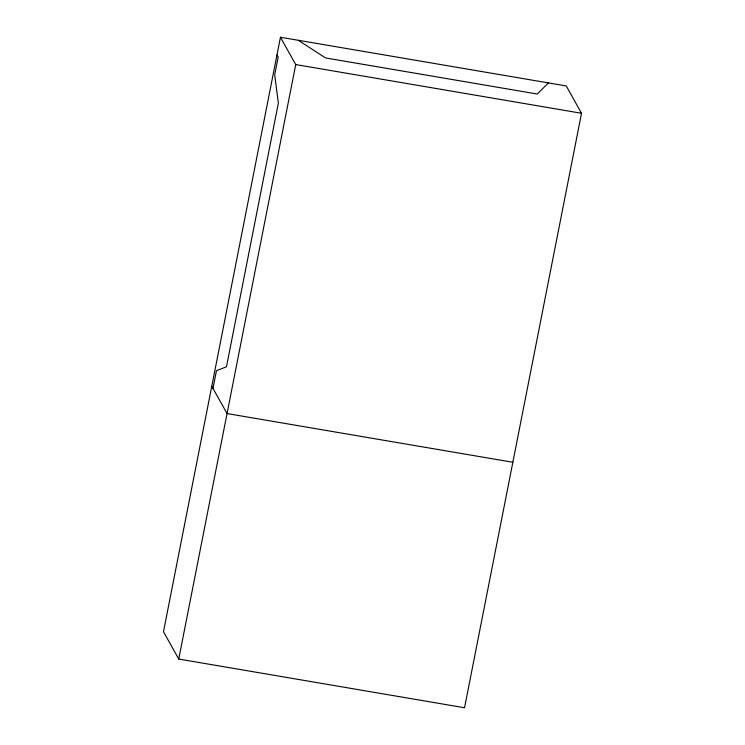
<?xml version="1.0" encoding="UTF-8"?>
<svg xmlns="http://www.w3.org/2000/svg" width="745" height="745" viewBox="0 0 745 745"><rect width="100%" height="100%" fill="white"/><g stroke="black" fill="none" stroke-linecap="round" stroke-linejoin="round"><path stroke-width="1.12" d="M280.455 37.25L163.481 631.723L178.744 659.046L464.545 707.75L581.519 113.277L566.256 85.954L280.455 37.25L295.728 64.573L178.744 659.046M212.986 388.387L216.469 370.693L226.471 366.801L278.36 103.136L274.7 74.789L278.183 57.104L276.972 54.944M548.394 82.909L537.285 94.028L325.5 57.933L298.317 40.295M295.728 64.573L581.519 113.277M512.849 462.263L227.057 413.559L211.785 386.236"/></g></svg>
